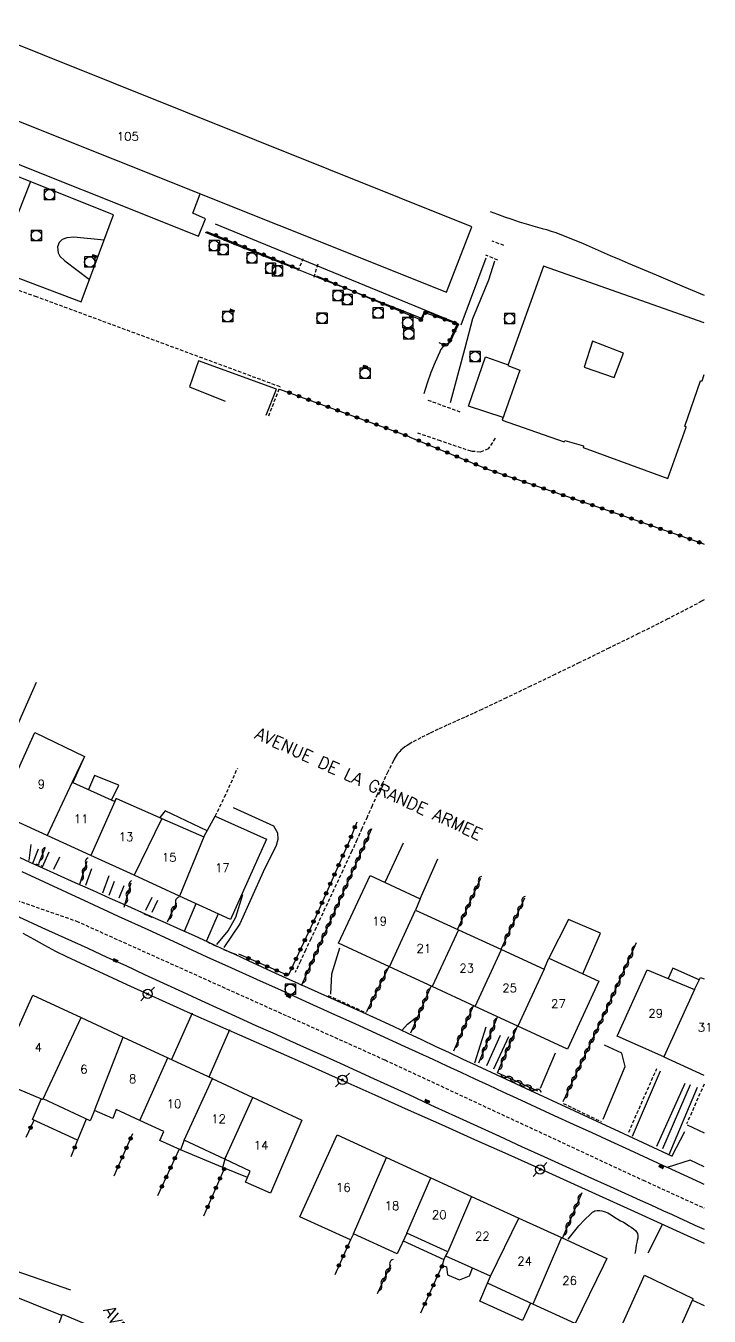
# Model space of a CAD drawing. Header units: millimetres. Extents: x 149998 to 151001, y 150999 to 152001.
# Drawn here: x 150901.2 to 151000.7, y 151803.8 to 151991.7 of the extents above; entities that cross this region are included whole.
import ezdxf
from ezdxf.enums import TextEntityAlignment as Align

# ---------------------------------------------------------------- set-up
doc = ezdxf.new("R2010")
doc.units = ezdxf.units.MM
doc.linetypes.add('DASHED', pattern=[0.75, 0.5, -0.25])
doc.layers.get('0').update_dxf_attribs({"linetype": 'CONTINUOUS'})
for name, color, linetype in [('W0001', 6, 'DASHED'), ('W0006', 2, 'CONTINUOUS'), ('W0014', 7, 'CONTINUOUS'), ('W0017', 7, 'CONTINUOUS'), ('W0070', 7, 'DASHED'), ('W0101', 7, 'CONTINUOUS'), ('W0104', 1, 'CONTINUOUS'), ('W0112', 1, 'DASHED'), ('W0211', 2, 'CONTINUOUS'), ('W0214', 2, 'CONTINUOUS'), ('W0310', 3, 'CONTINUOUS'), ('W0322', 7, 'CONTINUOUS'), ('W0323', 7, 'CONTINUOUS'), ('W0333', 7, 'CONTINUOUS'), ('W0401', 7, 'CONTINUOUS'), ('W0420', 7, 'CONTINUOUS'), ('W0473', 7, 'CONTINUOUS'), ('W0989', 7, 'CONTINUOUS'), ('W0991', 7, 'CONTINUOUS'), ('W1102', 7, 'CONTINUOUS')]:
    doc.layers.add(name, color=color, linetype=linetype)
doc.styles.get("Standard").update_dxf_attribs({"font": 'romans.shx', "width": 0.85})

# ---------------------------------------------------------------- blocks, each defined once
blk = doc.blocks.new('T401')
for p, q in [((-0.3, 0.3), (0, 0.3)), ((-0.3, -0.25), (-0.3, 0.3)), ((-0.3, 0.15), (0, 0.15)), ((-0.3, 0), (0, 0)), ((0, 0.3), (0, -0.25)), ((-0.3, -0.15), (0, -0.15)), ((-0.3, -0.25), (-0.3, -0.3)), ((-0.3, -0.3), (0, -0.3)), ((0, -0.3), (0, -0.25))]:
    blk.add_line(p, q)
blk = doc.blocks.new('T473')
for p, q in [((-0.166667, 0.166667), (0.166667, -0.166667)), ((-0.166667, -0.166667), (0.166667, 0.166667)), ((0.500001, 0.500001), (1.000002, 1.000002)), ((-1.000002, -1.000002), (-0.500001, -0.500001))]:
    blk.add_line(p, q)
blk.add_ellipse((0, 0), major_axis=(0.471405, 0.471405), ratio=1, start_param=5.4977871438, end_param=11.780972451)
blk = doc.blocks.new('T420')
for p, q in [((0.75, 0.75), (-0.75, 0.75)), ((-0.75, 0.75), (-0.75, -0.75)), ((0.75, 0.75), (0.75, -0.75)), ((0.75, -0.75), (-0.75, -0.75))]:
    blk.add_line(p, q)
blk.add_ellipse((0, 0), major_axis=(-0.53, 0.53), ratio=1, start_param=3.926991, end_param=10.210176)
blk = doc.blocks.new('t310o')
at = {"color": 0, "linetype": 'Continuous'}
for centre, start, end in [((-0.5, 0.38), 216.8699, 323.1304), ((0.5, -0.37), 36.8699, 143.1303)]:
    blk.add_arc(centre, 0.625, start, end, dxfattribs=at)
blk = doc.blocks.new('t323o')
at = {"color": 0, "linetype": 'Continuous'}
for radius in [0.25, 0.15]:
    blk.add_circle((0, 0), radius, dxfattribs=at)
blk = doc.blocks.new('t322o')
at = {"color": 0, "linetype": 'Continuous'}
for radius in [0.25, 0.15]:
    blk.add_circle((0, 0), radius, dxfattribs=at)

msp = doc.modelspace()

# ---------------------------------------------------------------- linework, layer by layer
at = {"layer": 'W0001'}
msp.add_lwpolyline([(150883.55, 151870.04), (150908.55, 151861.32), (150953.48, 151841.1), (150991.1, 151823.58), (151000, 151819.52)], dxfattribs=at)
at = {"layer": 'W0006'}
msp.add_lwpolyline([(151000, 151825.54), (150997.95, 151826.48), (150994.62, 151825.44)], dxfattribs=at)
at = {"layer": 'W0014'}
for points in [[(150900.32, 151870.6), (150901.75, 151869.92), (150903.18, 151869.26), (150905.74, 151868.11), (150908.31, 151866.96), (150910.88, 151865.82), (150913.45, 151864.68), (150916.02, 151863.54), (150918.59, 151862.4), (150921.16, 151861.25), (150923.73, 151860.1), (150925.7, 151859.2), (150927.68, 151858.3), (150929.65, 151857.39), (150931.62, 151856.48), (150933.6, 151855.57), (150935.57, 151854.66), (150937.55, 151853.75), (150939.52, 151852.85), (150940.93, 151852.22), (150942.33, 151851.59), (150943.74, 151850.97), (150945.15, 151850.34), (150946.56, 151849.72), (150947.97, 151849.09), (150949.37, 151848.46), (150950.77, 151847.83), (150952.79, 151846.9), (150954.81, 151845.96), (150956.82, 151845.01), (150958.83, 151844.06), (150960.84, 151843.11), (150962.85, 151842.17), (150964.86, 151841.22), (150966.88, 151840.28), (150973.99, 151836.97), (150981.11, 151833.67), (150988.24, 151830.37), (150995.36, 151827.09)], [(150994.62, 151825.44), (150991.89, 151826.7), (150989.16, 151827.95), (150986.42, 151829.21), (150983.69, 151830.46), (150980.95, 151831.71), (150978.22, 151832.97), (150975.48, 151834.22), (150972.75, 151835.48), (150970.72, 151836.42), (150968.68, 151837.37), (150966.65, 151838.31), (150964.61, 151839.26), (150962.58, 151840.2), (150960.55, 151841.15), (150958.51, 151842.09), (150956.47, 151843.02), (150952.87, 151844.67), (150949.26, 151846.3), (150945.65, 151847.93), (150942.04, 151849.56), (150938.43, 151851.19), (150934.82, 151852.82), (150931.21, 151854.45), (150927.61, 151856.09), (150923.31, 151858.06), (150919.01, 151860.03), (150914.71, 151862), (150910.42, 151863.98), (150907.16, 151865.48), (150903.9, 151866.98), (150900.65, 151868.49)], [(150900.18, 151861.93), (150903.53, 151860.41), (150906.88, 151858.88), (150910.23, 151857.36), (150912.99, 151856.09), (150915.74, 151854.83), (150918.5, 151853.56), (150921.25, 151852.29), (150924, 151851.02), (150926.75, 151849.76), (150929.51, 151848.49), (150932.27, 151847.23), (150934.71, 151846.12), (150937.16, 151845.02), (150939.61, 151843.92), (150942.07, 151842.82), (150944.52, 151841.72), (150946.97, 151840.62), (150949.42, 151839.51), (150951.86, 151838.4), (150953.35, 151837.72), (150954.84, 151837.03), (150956.33, 151836.34), (150957.81, 151835.65), (150959.3, 151834.96), (150960.79, 151834.28), (150962.27, 151833.59), (150963.76, 151832.9), (150966.98, 151831.44), (150970.2, 151829.97), (150973.42, 151828.51), (150976.64, 151827.05), (150979.86, 151825.59), (150983.08, 151824.13), (150986.31, 151822.67), (150989.52, 151821.21), (150990.67, 151820.69), (150991.81, 151820.17), (150992.95, 151819.65), (150994.09, 151819.13), (150995.24, 151818.61), (150996.38, 151818.08), (150997.52, 151817.56), (150998.67, 151817.04), (151000, 151816.44)], [(150900.76, 151859.55), (150902.34, 151858.67), (150903.91, 151857.79), (150905.51, 151856.94), (150907.12, 151856.14), (150915.88, 151852.07), (150924.7, 151848.12), (150933.54, 151844.23), (150942.37, 151840.31), (150947.21, 151838.15), (150952.05, 151835.99), (150956.89, 151833.83), (150961.73, 151831.68), (150966.57, 151829.52), (150971.4, 151827.36), (150976.24, 151825.19), (150981.07, 151823.01), (150989.31, 151819.27), (150997.55, 151815.51), (151000, 151814.39)], [(150995.36, 151827.12), (150997.17, 151830.68)], [(150997.52, 151831.64), (151000, 151830.5)], [(151000, 151822.97), (150999.52, 151823.19), (150997.11, 151824.3), (150994.69, 151825.41), (150994.68, 151825.42), (150994.67, 151825.42), (150994.67, 151825.42), (150994.66, 151825.43), (150994.65, 151825.43), (150994.64, 151825.44), (150994.63, 151825.44), (150994.62, 151825.44)]]:
    msp.add_lwpolyline(points, dxfattribs=at)
at = {"layer": 'W0017'}
for points in [[(150898.25, 151885.87), (150902.72, 151896.12)], [(150931.39, 151877.87), (150937.25, 151875.2), (150937.83, 151874.18), (150937.89, 151873.21), (150937.66, 151872.34), (150935.74, 151868.48), (150932.38, 151860.9), (150930.02, 151857.47)], [(150901.93, 151872.46), (150901.64, 151870.14)], [(150902.2, 151869.78), (150903.03, 151871.86)], [(150903.64, 151869.22), (150904.57, 151871.43)], [(150905.26, 151868.88), (150906.14, 151870.69)], [(150909.93, 151866.55), (150910.78, 151868.97)], [(150912.41, 151865.46), (150913.31, 151867.94)], [(150913.32, 151865.09), (150914.12, 151867.14)], [(150914.8, 151864.69), (150915.53, 151866.52)], [(150918.68, 151862.92), (150919.58, 151864.83)], [(150929.01, 151857.89), (150930.67, 151859.91), (150931.76, 151861.89), (150932.79, 151865.18)], [(150920.35, 151864.33), (150919.53, 151862.55)], [(150924.3, 151859.84), (150925.98, 151863.87)], [(150929.19, 151862.4), (150927.49, 151858.43)], [(150945.64, 151850.7), (150945.75, 151853.63), (150946.94, 151857.44)], [(150955.95, 151845.4), (150956.81, 151846.29), (150957.93, 151847.19)], [(150966.61, 151840.69), (150968.27, 151845.94)], [(150968.35, 151840.29), (150970.35, 151844.7)], [(150971.52, 151844.48), (150969.34, 151839.74)], [(150976.16, 151836.97), (150978.35, 151842.14)], [(150985.27, 151832.48), (150988.51, 151840.14), (150988, 151842.08), (150985.51, 151843.23)], [(150989.55, 151829.98), (150993.63, 151839.52)], [(150993.1, 151828.53), (150997.24, 151837.73)], [(150993.97, 151828.21), (150998.04, 151837.54)], [(150999, 151837.09), (150994.87, 151827.27)], [(150993.93, 151817.17), (150991.79, 151812.95)], [(150907.75, 151807.58), (150894.01, 151812.31), (150886.97, 151814.88), (150885.56, 151814.93), (150882.77, 151814), (150879.92, 151811.21), (150878.75, 151809.99), (150877.27, 151809.33)], [(150878.85, 151806.68), (150880.43, 151807.55), (150885.72, 151810.75), (150887.32, 151810.82), (150890.21, 151810.23), (150893.77, 151808.99), (150906.48, 151803.85)]]:
    msp.add_lwpolyline(points, dxfattribs=at)
at = {"layer": 'W0070'}
msp.add_lwpolyline([(151000, 151908.13), (150999.63, 151907.91), (150998.98, 151907.55), (150994.73, 151905.33), (150990.44, 151903.19), (150986.14, 151901.08), (150981.83, 151898.97), (150978.29, 151897.25), (150974.74, 151895.54), (150971.19, 151893.84), (150967.63, 151892.15), (150966.36, 151891.55), (150965.08, 151890.98), (150963.8, 151890.41), (150962.52, 151889.84), (150961.24, 151889.26), (150959.98, 151888.65), (150958.72, 151888.02), (150957.49, 151887.36), (150957.11, 151887.14), (150956.74, 151886.92), (150956.39, 151886.68), (150956.04, 151886.41), (150955.84, 151886.23), (150955.65, 151886.04), (150955.46, 151885.84), (150955.3, 151885.63), (150955.14, 151885.4), (150955, 151885.16), (150954.87, 151884.92), (150954.74, 151884.67), (150953.92, 151883.05), (150953.14, 151881.41), (150952.37, 151879.77), (150951.63, 151878.11), (150950.9, 151876.46), (150950.16, 151874.8), (150949.42, 151873.15), (150948.67, 151871.5), (150947.37, 151868.71), (150946.07, 151865.93), (150944.77, 151863.15), (150943.47, 151860.36), (150942.7, 151858.73), (150941.94, 151857.09), (150941.18, 151855.46), (150940.41, 151853.82)], dxfattribs=at)
at = {"layer": 'W0101'}
for points in [[(150966.17, 151962.45), (150893.07, 151991.73), (150889.41, 151982.12), (150962.46, 151952.95)], [(150988.24, 151944.03), (150983.73, 151945.78), (150982.52, 151941.99), (150986.91, 151940.5)]]:
    msp.add_lwpolyline(points, close=True, dxfattribs=at)
for points in [[(151000, 151948.48), (150976.58, 151956.71), (150971.4, 151942.23), (150973.14, 151941.57), (150970.6, 151934.29), (150979.62, 151931.11), (150979.72, 151931.33), (150982.44, 151930.55), (150982.37, 151930.33), (150994.7, 151925.81), (150997.37, 151933.29), (150997.18, 151933.41), (150999.46, 151940.03), (150999.7, 151940.04), (151000, 151940.95)], [(150904.31, 151873.79), (150897.16, 151877.06), (150902.5, 151888.77), (150909.72, 151885.32)], [(150909.72, 151885.32), (150907.96, 151881.56)], [(150908.05, 151881.52), (150914.13, 151878.72), (150914.34, 151879.2)], [(150914.34, 151879.2), (150914.38, 151879.19), (150921.01, 151876.26)], [(150921.01, 151876.26), (150927.1, 151873.57)], [(150927.1, 151873.57), (150928.76, 151876.59), (150936.26, 151873.25), (150931.02, 151861.56)], [(150910.68, 151870.87), (150904.31, 151873.79)], [(150916.97, 151867.99), (150910.68, 151870.87)], [(150923.58, 151864.97), (150916.97, 151867.99)], [(150954.15, 151854.66), (150946.73, 151858.1), (150951.36, 151867.95), (150958.65, 151864.54), (150957.96, 151862.9)], [(150931.02, 151861.56), (150923.58, 151864.97)], [(150957.96, 151862.9), (150964.21, 151860.03)], [(150964.21, 151860.03), (150970.46, 151857.16)], [(150970.46, 151857.16), (150976.71, 151854.3)], [(150976.71, 151854.3), (150977.4, 151855.91), (150984.68, 151852.58), (150980.1, 151842.67)], [(150960.39, 151851.78), (150954.15, 151854.66)], [(150994.13, 151841.54), (150987.35, 151844.57), (150991.7, 151854.23), (150998.62, 151851.34)], [(150966.64, 151848.89), (150960.39, 151851.78)], [(150998.62, 151851.34), (150999.47, 151853.12), (151000, 151852.89)], [(150903.7, 151835.43), (150903.64, 151835.32), (150896.69, 151838.27), (150902.23, 151850.54)], [(150902.23, 151850.54), (150909.24, 151847.28)], [(150972.88, 151846), (150966.64, 151848.89)], [(150909.24, 151847.28), (150915.39, 151844.42)], [(150980.1, 151842.67), (150972.88, 151846)], [(150915.39, 151844.42), (150921.87, 151841.4)], [(150921.87, 151841.4), (150928.36, 151838.39)], [(151000, 151838.85), (150994.16, 151841.51), (150994.13, 151841.54)], [(150928.36, 151838.39), (150928.35, 151838.39), (150934.27, 151835.64)], [(150911.2, 151833.75), (150910.56, 151832.21), (150903.7, 151835.43)], [(150934.27, 151835.64), (150934.31, 151835.62), (150941.42, 151832.31), (150936.83, 151821.68), (150933.17, 151823.31), (150933.89, 151824.9), (150930.16, 151826.64)], [(150917.8, 151832.28), (150914.35, 151833.88), (150913.84, 151832.57), (150911.2, 151833.75)], [(150924.26, 151829.39), (150923.7, 151828.01), (150920.73, 151829.35), (150921.27, 151830.69), (150917.8, 151832.28)], [(150930.16, 151826.64), (150924.26, 151829.39)], [(150948.9, 151815.76), (150948.5, 151814.89), (150941.1, 151818.25), (150946.55, 151830.17)], [(150946.55, 151830.17), (150953.75, 151826.88)], [(150953.75, 151826.88), (150960.17, 151823.94)], [(150960.17, 151823.94), (150966.12, 151821.22)], [(150966.12, 151821.22), (150966.11, 151821.22), (150973.03, 151818.05)], [(150973.03, 151818.05), (150979.21, 151815.22)], [(150956.68, 151815.88), (150955.26, 151812.83), (150948.9, 151815.76)], [(150962.66, 151813.16), (150956.67, 151815.88), (150956.68, 151815.88)], [(150979.21, 151815.22), (150985.83, 151812.16), (150985.35, 151811.13), (150981.22, 151802.7), (150975.03, 151805.53)], [(150968.9, 151809.61), (150962.36, 151812.51), (150962.66, 151813.16)], [(150975.03, 151805.53), (150968.42, 151808.59), (150968.9, 151809.61)], [(150994.17, 151796.83), (150992.78, 151793.76), (150985.71, 151797.36), (150991.3, 151809.74)], [(150991.3, 151809.74), (150998.38, 151806.34), (150998.3, 151806.1)], [(150998.3, 151806.1), (151000, 151805.31)], [(150902.5, 151792.98), (150906.55, 151804.04), (150910.92, 151802.23)]]:
    msp.add_lwpolyline(points, dxfattribs=at)
at = {"layer": 'W0104'}
for points in [[(150896.96, 151979.11), (150895.87, 151976.4), (150893.11, 151977.39), (150892.25, 151974.69), (150926.35, 151961.1), (150927.37, 151963.64), (150925.54, 151964.43), (150926.6, 151967.27)], [(150970.74, 151934.7), (150965.67, 151936.33), (150968.16, 151943.49), (150971.45, 151942.37)], [(150937.72, 151938.78), (150926.35, 151942.94), (150925.05, 151939.15), (150930.23, 151937.07)], [(150936.21, 151935.02), (150937.72, 151938.78)], [(150909.72, 151885.32), (150908.05, 151881.52)], [(150913.69, 151878.92), (150914.76, 151881.11), (150911.21, 151882.53), (150910.3, 151880.48)], [(150927.61, 151874.49), (150921.47, 151877.4), (150920.72, 151876.39)], [(150956.14, 151872.69), (150953.49, 151866.96)], [(150958.65, 151864.54), (150961.2, 151870.39)], [(150982.33, 151853.65), (150984.91, 151859.54), (150980.26, 151861.55), (150977.4, 151855.91)], [(150999.3, 151852.76), (150995.42, 151854.45), (150994.78, 151852.94)], [(150909.97, 151832.49), (150909.96, 151832.49), (150908.73, 151829.39), (150902.18, 151832.4), (150903.44, 151835.4), (150903.45, 151835.4)], [(150929.89, 151825.45), (150923.7, 151828.01), (150923.7, 151828.01)], [(150929.89, 151825.45), (150930.34, 151827.04), (150930.16, 151826.64)], [(150933.47, 151823.96), (150933.47, 151823.96), (150929.89, 151825.45)], [(150956.15, 151814.74), (150956.16, 151814.75), (150962.08, 151812.05)], [(150962.08, 151812.05), (150962.08, 151812.05), (150961.84, 151811.13), (150962.47, 151810.98), (150962.63, 151809.8), (150964.36, 151809.08), (150965.84, 151809.65), (150966.28, 151810.78)], [(150962.08, 151812.05), (150962.55, 151812.93), (150962.55, 151812.93)], [(150974.7, 151805.68), (150974.7, 151805.68), (150973.52, 151803.12), (150967.35, 151805.94), (150968.44, 151808.58), (150968.43, 151808.6)]]:
    msp.add_lwpolyline(points, dxfattribs=at)
at = {"layer": 'W0112'}
for points in [[(150938.22, 151939.15), (150902.76, 151952.25), (150872.21, 151963.02)], [(150970.83, 151959.72), (150969.14, 151960.38)], [(150940.88, 151956.07), (150941.59, 151957.82)], [(150943.17, 151955.13), (150943.77, 151957.06)], [(150969.95, 151957.61), (150968.18, 151958.3)], [(150936.57, 151934.9), (150938.22, 151939.15)], [(150959.75, 151937.22), (150964.41, 151935.52)], [(150969.56, 151931.66), (150968.55, 151930.12), (150967.38, 151929.64), (150966.06, 151929.75), (150961.59, 151931.26), (150958.07, 151932.47)], [(150928.79, 151876.62), (150930.15, 151879.41), (150932.05, 151883.61)], [(150902.65, 151869.67), (150903.58, 151869.33)], [(150918.39, 151862.4), (150919.57, 151861.85)], [(150927.54, 151858.33), (150928.93, 151857.65)], [(150930, 151857.16), (150932.08, 151856.38)], [(150945.21, 151850.49), (150950.77, 151847.96)], [(150989.01, 151830.56), (150993.11, 151839.84)], [(151000, 151837.59), (150997.45, 151831.77)], [(150979.49, 151834.77), (150984.98, 151832.11)]]:
    msp.add_lwpolyline(points, dxfattribs=at)
at = {"layer": 'W0211'}
for points in [[(150968.82, 151964.69), (150969.88, 151964.3), (150970.94, 151963.92), (150972, 151963.55), (150973.07, 151963.19), (150973.73, 151962.98), (150974.4, 151962.79), (150975.06, 151962.6), (150975.73, 151962.42), (150976.4, 151962.23), (150977.06, 151962.04), (150977.72, 151961.83), (150978.38, 151961.61), (150979.73, 151961.11), (150981.06, 151960.57), (150982.38, 151960.02), (150983.7, 151959.45), (150985.01, 151958.87), (150986.32, 151958.29), (150987.64, 151957.72), (150988.96, 151957.16), (150993.03, 151955.44), (150997.09, 151953.7), (151000, 151952.51)], [(150927.33, 151961.65), (150931.68, 151959.9), (150936.04, 151958.15), (150940.4, 151956.41), (150944.76, 151954.68), (150948.27, 151953.3), (150951.79, 151951.91), (150955.3, 151950.54), (150958.82, 151949.17)], [(150968.21, 151957.9), (150964.55, 151948.11)], [(150958.82, 151949.17), (150959.37, 151950.24)], [(150959.37, 151950.21), (150964.21, 151948.27)], [(150964.21, 151948.27), (150962.92, 151945.51)], [(150962.89, 151945.53), (150962.59, 151945.39), (150962.3, 151945.21), (150962.03, 151945), (150961.79, 151944.76), (150961.7, 151944.64), (150961.62, 151944.51), (150961.55, 151944.38), (150961.49, 151944.24), (150960.81, 151942.75), (150960.2, 151941.23), (150959.65, 151939.69), (150959.16, 151938.12)], [(150980.21, 151814.98), (150980.95, 151815.96), (150981.74, 151816.91), (150982.59, 151817.81), (150983.48, 151818.66), (150983.61, 151818.79), (150983.76, 151818.92), (150983.92, 151819.03), (150984.1, 151819.11), (150984.44, 151819.17), (150984.78, 151819.16), (150985.12, 151819.1), (150985.44, 151819.01), (150985.97, 151818.8), (150986.48, 151818.52), (150986.96, 151818.21), (150987.44, 151817.91), (150987.84, 151817.68), (150988.25, 151817.46), (150988.65, 151817.21), (150989.03, 151816.95), (150989.37, 151816.73), (150989.72, 151816.49), (150990.05, 151816.2), (150990.28, 151815.83), (150990.35, 151815.48), (150990.32, 151815.13), (150990.24, 151814.8), (150990.18, 151814.49), (150990.12, 151814.09), (150990.06, 151813.7), (150989.99, 151813.31), (150989.91, 151812.92)]]:
    msp.add_lwpolyline(points, dxfattribs=at)
at = {"layer": 'W0214'}
for points in [[(150928.75, 151962.87), (150964.14, 151948.35)], [(150963.05, 151936.86), (150965.19, 151944.82), (150966.29, 151949.11), (150968.63, 151954.74), (150969.51, 151957.49)]]:
    msp.add_lwpolyline(points, dxfattribs=at)
at = {"layer": 'W0310'}
for points in [[(150951.53, 151874.78), (150941.32, 151851.87)], [(150903.09, 151869.73), (150903.99, 151871.99)], [(150909.04, 151866.72), (150910.12, 151870.04)], [(150915.49, 151863.37), (150916.51, 151866.88)], [(150964.06, 151860.1), (150967.46, 151867.55)], [(150973.82, 151864.67), (150970.4, 151857.19)], [(150923.07, 151863.94), (150921.77, 151861.18)], [(150979.46, 151835.05), (150985.77, 151848.42), (150990.17, 151858.18)], [(150954.09, 151854.69), (150950.81, 151848.08)], [(150957.28, 151845.05), (150960.23, 151851.86)], [(150963.52, 151842.44), (150966.42, 151848.99)], [(150967.19, 151840.66), (150969.9, 151847.38)], [(150969.92, 151839.24), (150972.82, 151846.03)], [(150975.78, 151836.56), (150969.92, 151839.24)], [(150982.19, 151821.75), (150979.34, 151815.1)], [(150954.32, 151811.22), (150952.35, 151807.03)]]:
    msp.add_lwpolyline(points, dxfattribs=at)
at = {"layer": 'W0322'}
msp.add_lwpolyline([(150957.04, 151931.88), (150968.43, 151927.15), (150985.03, 151921.47), (150999.65, 151916.37), (151000, 151916.24)], dxfattribs=at)
at = {"layer": 'W0323'}
for points in [[(150927.49, 151961.79), (150940.86, 151956.33)], [(150943.52, 151955.31), (150958.89, 151948.84), (150959.33, 151949.99), (150964.04, 151948.31), (150962.55, 151945.05), (150961.4, 151945.57)], [(150938.16, 151938.81), (150957.04, 151931.91)], [(150949.41, 151875.74), (150948.39, 151873.17), (150943.5, 151862.11), (150939.42, 151853.4), (150932.23, 151856.49)], [(150901.25, 151829.87), (150902.38, 151832.3)], [(150908.73, 151829.39), (150907.76, 151826.96)], [(150916.75, 151830.34), (150914.01, 151824.17)], [(150923.52, 151828.09), (150920.38, 151821.32)], [(150930.14, 151825.35), (150927.08, 151818.33)], [(150948.5, 151814.89), (150946.18, 151809.79)], [(150961.85, 151811.13), (150958.7, 151804.2)]]:
    msp.add_lwpolyline(points, dxfattribs=at)
at = {"layer": 'W0333'}
msp.add_lwpolyline([(150889.75, 151973.86), (150885.1, 151960.65), (150909.23, 151951.52), (150913.98, 151964.21)], close=True, dxfattribs=at)
for points in [[(150901.88, 151969.03), (150896.81, 151956.22)], [(150912.59, 151960.51), (150908.16, 151960.95), (150907.17, 151960.86), (150906.5, 151960.62), (150906.06, 151960.17), (150905.79, 151959.52), (150905.88, 151958.66), (150906.14, 151958.18), (150906.87, 151957.51), (150910.45, 151954.78)], [(150925.42, 151847.91), (150922.39, 151841.16)], [(150930.87, 151845.46), (150927.87, 151838.61)]]:
    msp.add_lwpolyline(points, dxfattribs=at)
at = {"layer": 'W1102'}
for points in [[(150907.96, 151881.56), (150904.31, 151873.79)], [(150914.34, 151879.2), (150910.68, 151870.87)], [(150921.01, 151876.26), (150916.97, 151867.99)], [(150927.1, 151873.57), (150923.58, 151864.97)], [(150954.15, 151854.66), (150957.96, 151862.9)], [(150964.21, 151860.03), (150960.39, 151851.78)], [(150966.64, 151848.89), (150970.46, 151857.16)], [(150976.71, 151854.3), (150972.88, 151846)], [(150998.62, 151851.34), (150994.13, 151841.54)], [(150903.7, 151835.43), (150909.24, 151847.28)], [(150911.2, 151833.75), (150915.39, 151844.42)], [(150917.8, 151832.28), (150921.87, 151841.4)], [(150924.26, 151829.39), (150928.36, 151838.39)], [(150930.16, 151826.64), (150934.27, 151835.64)], [(150948.9, 151815.76), (150953.75, 151826.88)], [(150956.68, 151815.88), (150960.17, 151823.94)], [(150966.12, 151821.22), (150962.66, 151813.16)], [(150968.9, 151809.61), (150973.03, 151818.05)], [(150979.21, 151815.22), (150975.03, 151805.53)], [(150994.17, 151796.83), (150998.3, 151806.1)]]:
    msp.add_lwpolyline(points, dxfattribs=at)

# ---------------------------------------------------------------- block references
at = {"layer": 'W0310'}
for p, rotation in [((150951.09, 151873.79), 245.960947516621), ((150903.64, 151871.12), 68.19423308922148), ((150949.87, 151871.05), 245.960947516621), ((150950.48, 151872.42), 245.960947516621), ((150909.97, 151869.57), 71.97985500319882), ((150949.26, 151869.68), 245.960947516621), ((150909.5, 151868.15), 71.97985500319882), ((150948.65, 151868.31), 245.960947516621), ((150916.33, 151866.25), 73.77679550519721), ((150947.43, 151865.57), 245.960947516621), ((150948.04, 151866.94), 245.960947516621), ((150966.55, 151865.56), 65.42535344289679), ((150967.18, 151866.92), 65.42535344289679), ((150915.91, 151864.81), 73.77679550519721), ((150923.05, 151863.89), 244.8687212349095), ((150946.82, 151864.2), 245.960947516621), ((150965.93, 151864.2), 65.42535344289679), ((150973.52, 151864.01), 245.4214283092305), ((150922.41, 151862.53), 244.8687212349095), ((150946.2, 151862.83), 245.960947516621), ((150965.31, 151862.83), 65.42535344289679), ((150972.9, 151862.65), 245.4214283092305), ((150944.98, 151860.09), 245.960947516621), ((150945.59, 151861.46), 245.960947516621), ((150964.68, 151861.47), 65.42535344289679), ((150971.65, 151859.92), 245.4214283092305), ((150972.27, 151861.29), 245.4214283092305), ((150944.37, 151858.72), 245.960947516621), ((150971.02, 151858.56), 245.4214283092305), ((150943.15, 151855.98), 245.960947516621), ((150943.76, 151857.35), 245.960947516621), ((150989.56, 151856.82), 65.71254398482043), ((150942.54, 151854.61), 245.960947516621), ((150988.33, 151854.09), 65.71254398482043), ((150988.94, 151855.45), 65.71254398482043), ((150941.93, 151853.24), 245.960947516621), ((150953.48, 151853.45), 243.6397244831049), ((150987.71, 151852.72), 65.71254398482043), ((150952.15, 151850.76), 243.6397244831049), ((150952.81, 151852.11), 243.6397244831049), ((150959.66, 151850.55), 66.58240704254196), ((150987.09, 151851.35), 65.71254398482043), ((150951.48, 151849.42), 243.6397244831049), ((150959.07, 151849.18), 66.58240704254196), ((150985.86, 151848.62), 65.71254398482043), ((150986.48, 151849.99), 65.71254398482043), ((150958.47, 151847.8), 66.58240704254196), ((150965.34, 151846.55), 66.09188750136401), ((150965.95, 151847.92), 66.09188750136401), ((150985.22, 151847.26), 64.75781772521796), ((150957.87, 151846.42), 66.58240704254196), ((150964.73, 151845.18), 66.09188750136401), ((150968.87, 151844.83), 68.05327065584267), ((150969.44, 151846.22), 68.05327065584267), ((150972.27, 151844.75), 66.86961750337662), ((150984.58, 151845.9), 64.75781772521796), ((150964.13, 151843.81), 66.09188750136401), ((150968.31, 151843.44), 68.05327065584267), ((150971.68, 151843.38), 66.86961750337662), ((150983.3, 151843.19), 64.75781772521796), ((150983.94, 151844.55), 64.75781772521796), ((150967.75, 151842.05), 68.05327065584267), ((150971.1, 151842), 66.86961750337662), ((150982.66, 151841.83), 64.75781772521796), ((150970.51, 151840.62), 66.86961750337662), ((150981.38, 151839.12), 64.75781772521796), ((150982.02, 151840.48), 64.75781772521796), ((150971.28, 151838.61), 155.4831957389432), ((150972.65, 151837.99), 155.4831957389432), ((150980.74, 151837.76), 64.75781772521796), ((150974.01, 151837.37), 155.4831957389432), ((150975.38, 151836.75), 155.4831957389432), ((150980.1, 151836.41), 64.75781772521796), ((150981.7, 151820.62), 246.8429914368493), ((150981.11, 151819.24), 246.8429914368493), ((150979.93, 151816.48), 246.8429914368493), ((150980.52, 151817.86), 246.8429914368493), ((150954.26, 151811.11), 244.9064150470908), ((150953.63, 151809.75), 244.9064150470908), ((150952.99, 151808.39), 244.9064150470908)]:
    msp.add_blockref('t310o', p, dxfattribs=dict(at, rotation=rotation))
at = {"layer": 'W0322'}
for p, rotation in [((150958.43, 151931.31), 337.4155023718574), ((150959.81, 151930.73), 337.4155023718574), ((150961.2, 151930.16), 337.4155023718574), ((150962.58, 151929.58), 337.4155023718574), ((150963.97, 151929), 337.4155023718574), ((150965.35, 151928.43), 337.4155023718574), ((150966.74, 151927.85), 337.4155023718574), ((150968.12, 151927.28), 337.4155023718574), ((150969.53, 151926.77), 341.1250540203927), ((150970.95, 151926.28), 341.1250540203927), ((150972.37, 151925.8), 341.1250540203927), ((150973.79, 151925.31), 341.1250540203927), ((150975.21, 151924.83), 341.1250540203927), ((150976.63, 151924.34), 341.1250540203927), ((150978.05, 151923.86), 341.1250540203927), ((150979.47, 151923.37), 341.1250540203927), ((150980.89, 151922.89), 341.1250540203927), ((150982.31, 151922.4), 341.1250540203927), ((150983.73, 151921.92), 341.1250540203927), ((150985.15, 151921.43), 340.7550226184852), ((150986.56, 151920.94), 340.7550226184852), ((150987.98, 151920.44), 340.7550226184852), ((150989.4, 151919.95), 340.7550226184852), ((150990.81, 151919.45), 340.7550226184852), ((150992.23, 151918.96), 340.7550226184852), ((150993.64, 151918.46), 340.7550226184852), ((150995.06, 151917.97), 340.7550226184852), ((150996.48, 151917.48), 340.7550226184852), ((150997.89, 151916.98), 340.7550226184852), ((150999.31, 151916.49), 340.7550226184852)]:
    msp.add_blockref('t322o', p, dxfattribs=dict(at, rotation=rotation))
at = {"layer": 'W0323'}
for p, rotation in [((150928.88, 151961.22), 337.7865462501175), ((150930.27, 151960.65), 337.7865462501175), ((150931.66, 151960.09), 337.7865462501175), ((150933.05, 151959.52), 337.7865462501175), ((150934.44, 151958.95), 337.7865462501175), ((150935.83, 151958.39), 337.7865462501175), ((150937.22, 151957.82), 337.7865462501175), ((150938.6, 151957.25), 337.7865462501175), ((150939.99, 151956.68), 337.7865462501175), ((150944.9, 151954.73), 337.1691797207766), ((150946.28, 151954.15), 337.1691797207766), ((150947.67, 151953.56), 337.1691797207766), ((150949.05, 151952.98), 337.1691797207766), ((150950.43, 151952.4), 337.1691797207766), ((150951.81, 151951.82), 337.1691797207766), ((150953.2, 151951.24), 337.1691797207766), ((150954.58, 151950.65), 337.1691797207766), ((150955.96, 151950.07), 337.1691797207766), ((150957.34, 151949.49), 337.1691797207766), ((150958.73, 151948.91), 337.1691797207766), ((150959.42, 151949.95), 340.373146273719), ((150960.83, 151949.45), 340.373146273719), ((150962.25, 151948.95), 340.373146273719), ((150963.58, 151947.31), 245.4673336862622), ((150963.66, 151948.44), 340.373146273719), ((150962.08, 151945.26), 155.6274066906851), ((150962.96, 151945.94), 245.4673336862622), ((150939.57, 151938.3), 339.9226566831057), ((150940.98, 151937.78), 339.9226566831057), ((150942.39, 151937.27), 339.9226566831057), ((150943.8, 151936.75), 339.9226566831057), ((150945.21, 151936.24), 339.9226566831057), ((150946.61, 151935.72), 339.9226566831057), ((150948.02, 151935.21), 339.9226566831057), ((150949.43, 151934.69), 339.9226566831057), ((150950.84, 151934.18), 339.9226566831057), ((150952.25, 151933.66), 339.9226566831057), ((150953.66, 151933.15), 339.9226566831057), ((150955.07, 151932.63), 339.9226566831057), ((150956.48, 151932.12), 339.9226566831057), ((150948.56, 151873.6), 248.2132025898839), ((150949.12, 151875), 248.2132025898839), ((150947.97, 151872.22), 246.1602514078283), ((150947.36, 151870.85), 246.1602514078283), ((150946.15, 151868.11), 246.1602514078283), ((150946.76, 151869.48), 246.1602514078283), ((150945.54, 151866.74), 246.1602514078283), ((150944.94, 151865.36), 246.1602514078283), ((150943.72, 151862.62), 246.1602514078283), ((150944.33, 151863.99), 246.1602514078283), ((150943.1, 151861.26), 244.9003352129293), ((150941.83, 151858.54), 244.9003352129293), ((150942.46, 151859.9), 244.9003352129293), ((150941.19, 151857.18), 244.9003352129293), ((150933.61, 151855.9), 156.765848913055), ((150934.98, 151855.31), 156.765848913055), ((150936.36, 151854.72), 156.765848913055), ((150940.55, 151855.82), 244.9003352129293), ((150937.74, 151854.12), 156.765848913055), ((150939.12, 151853.53), 156.765848913055), ((150939.92, 151854.46), 244.9003352129293), ((150901.88, 151831.23), 65.04100249470513), ((150916.45, 151829.65), 246.0815850991848), ((150908.32, 151828.35), 248.2797941021207), ((150915.23, 151826.91), 246.0815850991848), ((150915.84, 151828.28), 246.0815850991848), ((150922.9, 151826.77), 245.1429380501451), ((150914.62, 151825.54), 246.0815850991848), ((150922.27, 151825.4), 245.1429380501451), ((150930.07, 151825.2), 246.4706423633542), ((150921.64, 151824.04), 245.1429380501451), ((150929.47, 151823.83), 246.4706423633542), ((150921.01, 151822.68), 245.1429380501451), ((150928.28, 151821.08), 246.4706423633542), ((150928.88, 151822.45), 246.4706423633542), ((150927.68, 151819.7), 246.4706423633542), ((150948.04, 151813.89), 245.4896214063457), ((150947.42, 151812.52), 245.4896214063457), ((150946.8, 151811.16), 245.4896214063457), ((150961.18, 151809.66), 245.5657516862681), ((150961.8, 151811.03), 245.5657516862681), ((150960.56, 151808.29), 245.5657516862681), ((150959.94, 151806.93), 245.5657516862681), ((150959.32, 151805.56), 245.5657516862681)]:
    msp.add_blockref('t323o', p, dxfattribs=dict(at, rotation=rotation))
at = {"layer": 'W0401'}
for p, rotation in [((150911.15, 151958.02), 251.0986852321453), ((150931.17, 151950.08), 248.0951846763011), ((150950.74, 151942.21), 68.0951728379807), ((150914.18, 151855.43), 245.3284048171411), ((150939.55, 151850.54), 65.74782806473695), ((150959.58, 151834.95), 245.1173246510311), ((150993.84, 151825.68), 65.31829112821319)]:
    msp.add_blockref('T401', p, dxfattribs=dict(at, rotation=rotation))
at = {"layer": 'W0420'}
for p in [(150904.63, 151967.13), (150902.71, 151961.18), (150928.64, 151959.7), (150929.92, 151959.13), (150934.11, 151957.9), (150910.49, 151957.32), (150936.83, 151956.39), (150937.84, 151956.03), (150946.66, 151952.43), (150948, 151951.84), (150930.59, 151949.36), (150944.34, 151949.13), (150952.5, 151949.88), (150956.82, 151948.49), (150971.65, 151949.07), (150956.96, 151946.86), (150966.63, 151943.52), (150950.61, 151941.11), (150939.72, 151851.39)]:
    msp.add_blockref('T420', p, dxfattribs=at)
at = {"layer": 'W0473'}
for p in [(150918.95, 151850.72), (150947.32, 151838.19), (150976.1, 151825.14)]:
    msp.add_blockref('T473', p, dxfattribs=at)

# ---------------------------------------------------------------- texts
at = {"layer": 'W0989'}
for s, rotation, p in [('AVENUE DE LA GRANDE ARMEE   ', 335.4408, (150934.4, 151888.02)), ('AVENUE ALPHONSE ALLARD   ', 300.031, (150912.43, 151804.6))]:
    msp.add_text(s, height=1.75, rotation=rotation, dxfattribs=at).set_placement(p)
at = {"layer": 'W0991'}
for s, p in [('105', (150916.05, 151975.63)), ('9', (150903.45, 151881.28)), ('11', (150909.24, 151876.22)), ('13', (150915.79, 151873.6)), ('15', (150922.07, 151870.61)), ('17', (150929.82, 151869.08)), ('19', (150952.73, 151861.31)), ('21', (150959.17, 151857.34)), ('23', (150965.42, 151854.46)), ('25', (150971.67, 151851.58)), ('27', (150978.78, 151849.29)), ('29', (150992.94, 151847.88)), ('31', (151000.15, 151845.85)), ('4', (150903, 151842.93)), ('6', (150909.64, 151839.74)), ('8', (150916.76, 151838.35)), ('10', (150922.78, 151834.71)), ('12', (150929.26, 151832.51)), ('14', (150935.46, 151828.66)), ('16', (150947.45, 151822.53)), ('18', (150954.54, 151819.86)), ('20', (150961.41, 151818.55)), ('22', (150967.68, 151815.42)), ('24', (150973.85, 151811.79)), ('26', (150980.4, 151808.96))]:
    msp.add_text(s, height=1.25, dxfattribs=at).set_placement(p, align=Align.MIDDLE_CENTER)

doc.saveas('drawing.dxf')
